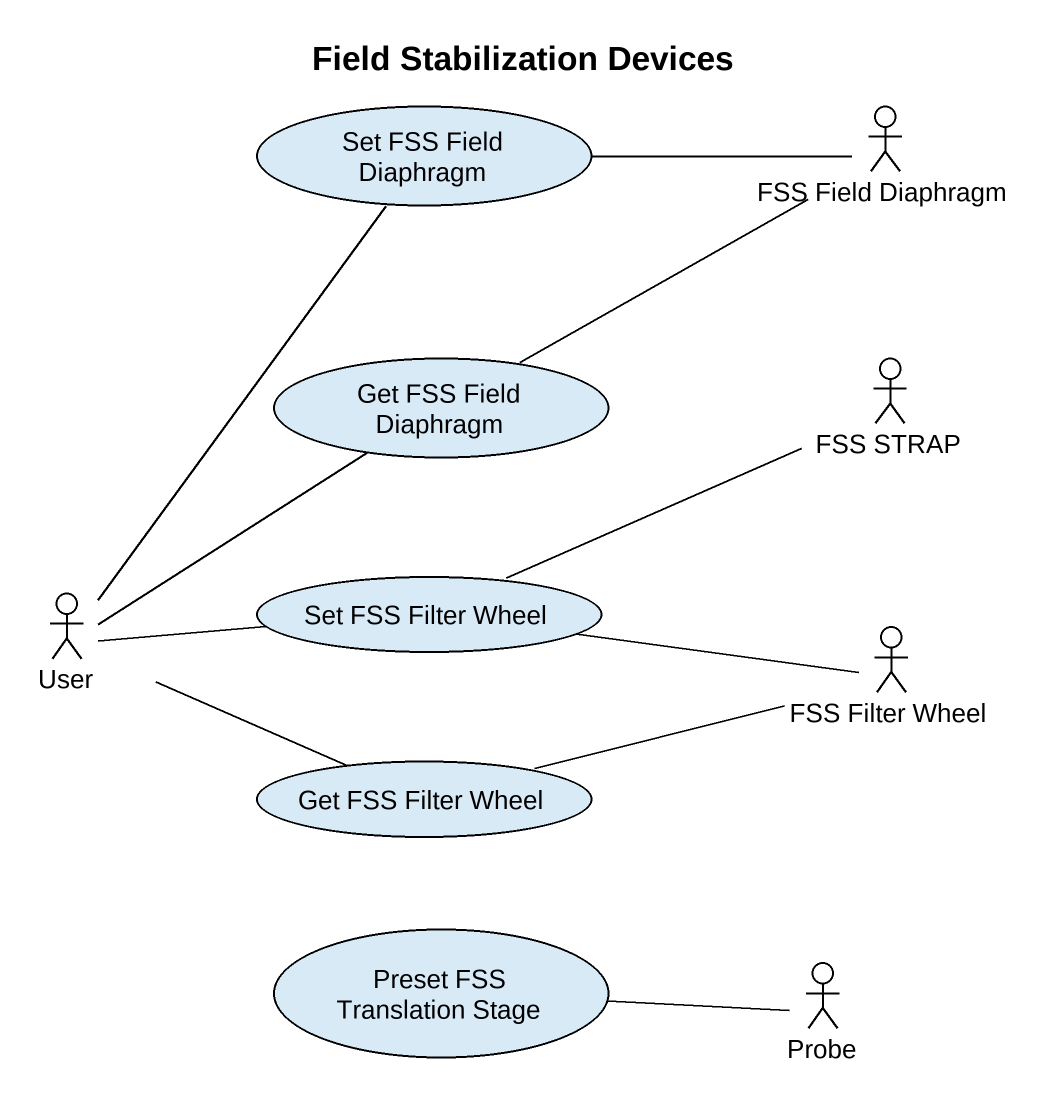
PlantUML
@startuml
title Field Stabilization Devices
usecase "Set FSS Field Diaphragm" as Set_FSS_Field_Diaphragm
actor "FSS Field Diaphragm" as FSS_Field_Diaphragm
usecase "Get FSS Field Diaphragm" as Get_FSS_Field_Diaphragm
actor "FSS STRAP" as FSS_STRAP
actor User
usecase "Set FSS Filter Wheel" as Set_FSS_Filter_Wheel
actor "FSS Filter Wheel" as FSS_Filter_Wheel
usecase "Get FSS Filter Wheel" as Get_FSS_Filter_Wheel
usecase "Preset FSS Translation Stage" as Preset_FSS_Translation_Stage
actor Probe
Set_FSS_Field_Diaphragm -right- FSS_Field_Diaphragm
Get_FSS_Field_Diaphragm -right- FSS_Field_Diaphragm
FSS_STRAP -left- Set_FSS_Filter_Wheel
User -up- Set_FSS_Field_Diaphragm
User -up- Get_FSS_Field_Diaphragm
User -right- Set_FSS_Filter_Wheel
User -right- Get_FSS_Filter_Wheel
Set_FSS_Filter_Wheel -right- FSS_Filter_Wheel
Get_FSS_Filter_Wheel -right- FSS_Filter_Wheel
Preset_FSS_Translation_Stage -right- Probe
@enduml
